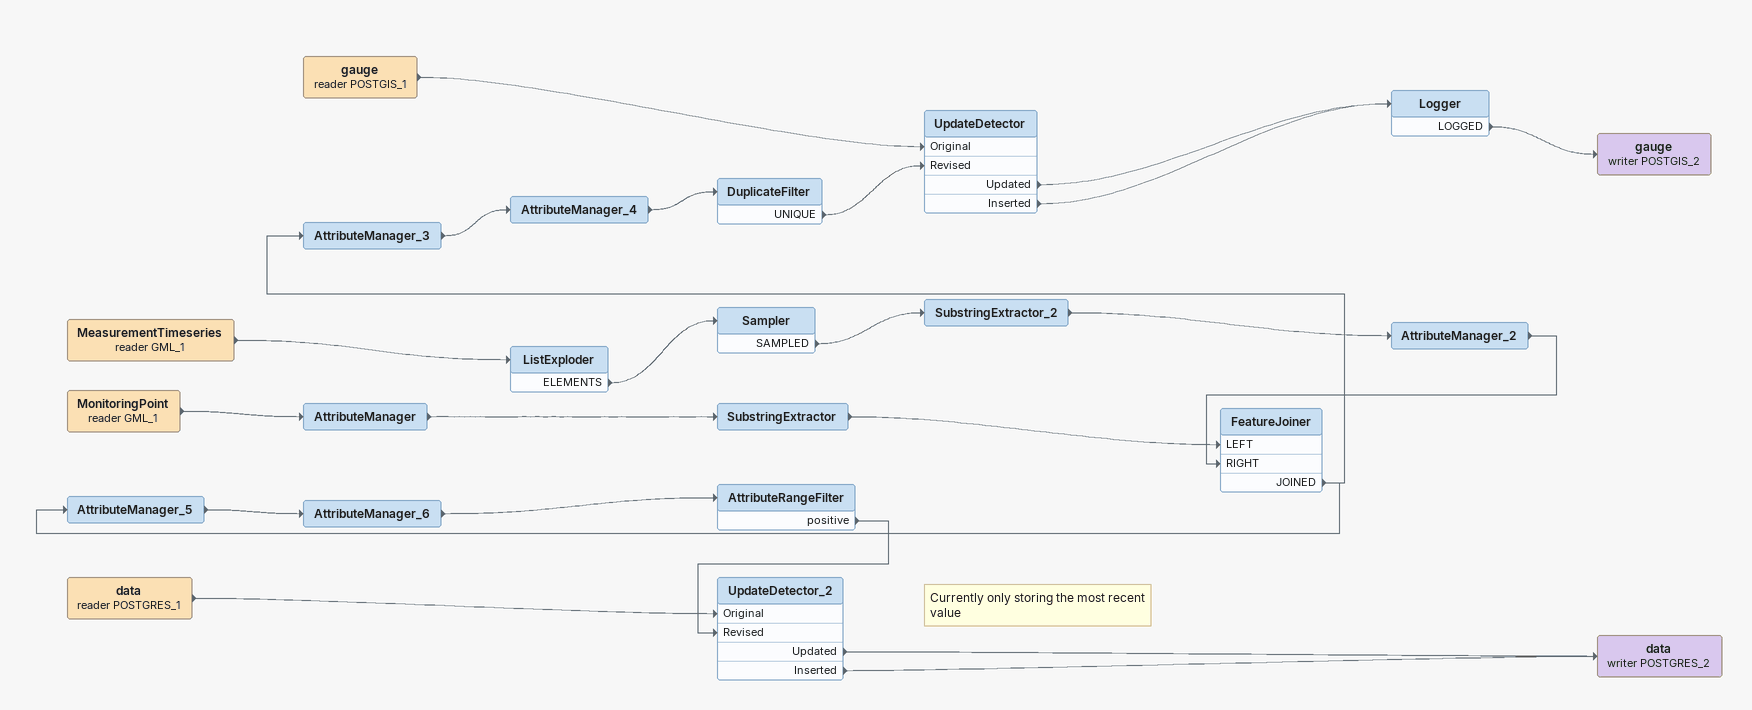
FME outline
MeasurementTimeseries (reader GML_1)
    -> ListExploder
ListExploder
    ELEMENTS -> Sampler
Sampler
    SAMPLED -> SubstringExtractor_2
SubstringExtractor_2
    -> AttributeManager_2
AttributeManager_2
    -> FeatureJoiner [RIGHT]
MonitoringPoint (reader GML_1)
    -> AttributeManager
AttributeManager
    -> SubstringExtractor
SubstringExtractor
    -> FeatureJoiner [LEFT]
FeatureJoiner
    JOINED -> AttributeManager_5
    JOINED -> AttributeManager_3
AttributeManager_3
    -> AttributeManager_4
AttributeManager_4
    -> DuplicateFilter
DuplicateFilter
    UNIQUE -> UpdateDetector [Revised]
AttributeManager_5
    -> AttributeManager_6
AttributeManager_6
    -> AttributeRangeFilter
AttributeRangeFilter
    positive -> UpdateDetector_2 [Revised]
data (reader POSTGRES_1)
    -> UpdateDetector_2 [Original]
Note: Currently only storing the most recent value
UpdateDetector_2
    Updated -> data (writer POSTGRES_2)
    Inserted -> data (writer POSTGRES_2)
data (writer POSTGRES_2)
gauge (reader POSTGIS_1)
    -> UpdateDetector [Original]
UpdateDetector
    Updated -> Logger
    Inserted -> Logger
Logger
    LOGGED -> gauge (writer POSTGIS_2)
gauge (writer POSTGIS_2)
